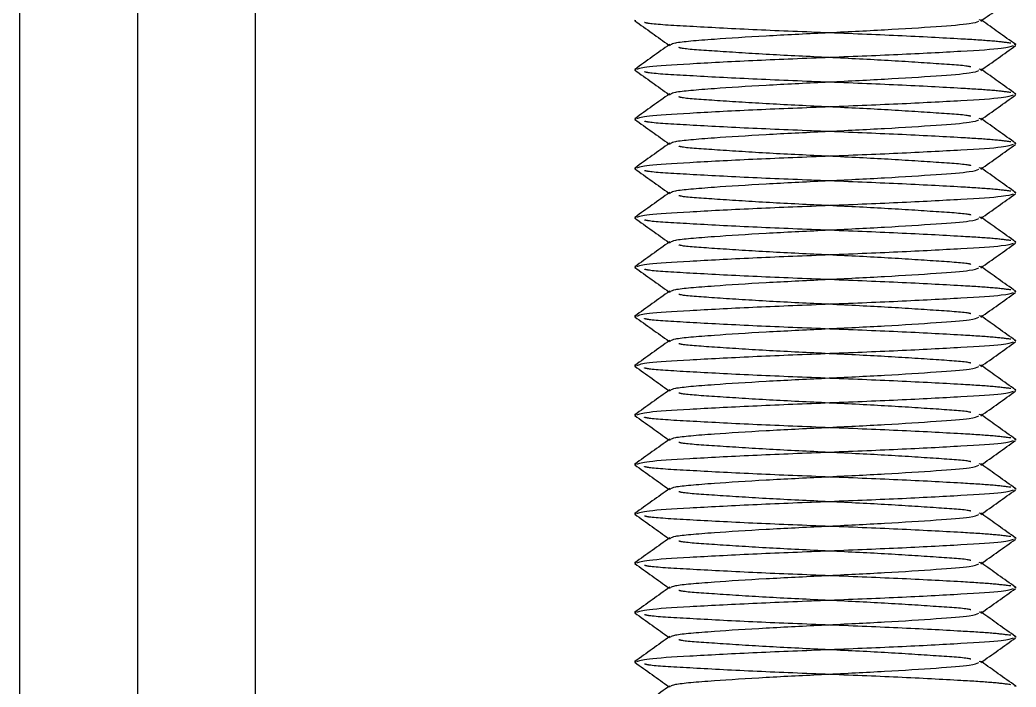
# Model space of a CAD drawing. Header units: metres. Extents: x 0 to 63075, y 0 to 44550.
# Drawn here: x 14380.6 to 14420.95, y 26830.65 to 26857.69 of the extents above; entities that cross this region are included whole.
import ezdxf

# ---------------------------------------------------------------- set-up
doc = ezdxf.new("R2010")
doc.units = ezdxf.units.M
doc.header["$LTSCALE"] = 75
doc.linetypes.add('HIDDEN2', pattern=[4.7625, 3.175, -1.5875])
for name, color, linetype in [('SDM', 7, 'Continuous'), ('SL4', 4, 'Continuous'), ('ST1', 7, 'HIDDEN2')]:
    doc.layers.add(name, color=color, linetype=linetype)

# ---------------------------------------------------------------- blocks, each defined once
blk = doc.blocks.new('A$Ca53c419a')
at = {"layer": 'SL4'}
for p, q in [((215, 215.76), (1004.763, 215.76)), ((1004.763, 206.235), (54.76, 206.235)), ((431.056, 190.806), (431.069, 190.862)), ((433.056, 190.806), (433.069, 190.862)), ((435.056, 190.806), (435.069, 190.862)), ((437.056, 190.806), (437.069, 190.862)), ((439.056, 190.806), (439.069, 190.862)), ((441.056, 190.806), (441.069, 190.862)), ((443.056, 190.806), (443.069, 190.862)), ((445.056, 190.806), (445.069, 190.862)), ((447.056, 190.806), (447.069, 190.862)), ((449.056, 190.806), (449.069, 190.862)), ((451.056, 190.806), (451.069, 190.862)), ((453.056, 190.806), (453.069, 190.862)), ((455.056, 190.806), (455.069, 190.862)), ((457.056, 190.806), (457.069, 190.862)), ((430.069, 175.408), (430.09, 175.466)), ((432.069, 175.408), (432.09, 175.466)), ((434.069, 175.408), (434.09, 175.466)), ((436.069, 175.408), (436.09, 175.466)), ((438.069, 175.408), (438.09, 175.466)), ((440.069, 175.408), (440.09, 175.466)), ((442.069, 175.408), (442.09, 175.466)), ((444.069, 175.408), (444.09, 175.466)), ((446.069, 175.408), (446.09, 175.466)), ((448.069, 175.408), (448.09, 175.466)), ((450.069, 175.408), (450.09, 175.466)), ((452.069, 175.408), (452.09, 175.466)), ((454.069, 175.408), (454.09, 175.466)), ((456.069, 175.408), (456.09, 175.466))]:
    blk.add_line(p, q, dxfattribs=at)
for points, knots in [([(430.093, 189.439), (429.926, 189.674), (429.591, 190.144), (429.256, 190.614), (429.088, 190.849)], [0, 0, 0, 0, 0.499908, 1, 1, 1, 1]), ([(431.056, 190.857), (430.889, 190.623), (430.56, 190.161), (430.231, 189.699), (430.069, 189.472)], [0, 0, 0, 0, 0.508202, 1, 1, 1, 1]), ([(432.093, 189.439), (431.926, 189.674), (431.591, 190.144), (431.256, 190.614), (431.088, 190.849)], [0, 0, 0, 0, 0.499908, 1, 1, 1, 1]), ([(431.088, 190.771), (431.125, 190.666), (431.205, 190.439), (431.312, 188.718), (431.448, 186.178), (431.569, 183.135), (431.689, 180.092), (431.825, 177.553), (431.931, 175.843), (432.01, 175.618), (432.046, 175.515)], [0, 0, 0, 0, 0.111758, 0.239388, 0.372264, 0.501747, 0.63123, 0.764106, 0.891736, 1, 1, 1, 1]), ([(433.056, 190.857), (432.889, 190.623), (432.56, 190.161), (432.231, 189.699), (432.069, 189.472)], [0, 0, 0, 0, 0.5082022, 1, 1, 1, 1]), ([(434.093, 189.439), (433.926, 189.674), (433.591, 190.144), (433.256, 190.614), (433.088, 190.849)], [0, 0, 0, 0, 0.499908, 1, 1, 1, 1]), ([(433.088, 190.771), (433.125, 190.666), (433.205, 190.439), (433.312, 188.718), (433.448, 186.178), (433.569, 183.135), (433.689, 180.092), (433.825, 177.553), (433.931, 175.843), (434.01, 175.618), (434.046, 175.515)], [0, 0, 0, 0, 0.111758, 0.239388, 0.372264, 0.501747, 0.63123, 0.764106, 0.891736, 1, 1, 1, 1]), ([(435.056, 190.857), (434.889, 190.623), (434.56, 190.161), (434.231, 189.699), (434.069, 189.472)], [0, 0, 0, 0, 0.508202, 1, 1, 1, 1]), ([(436.093, 189.439), (435.926, 189.674), (435.591, 190.144), (435.256, 190.614), (435.088, 190.849)], [0, 0, 0, 0, 0.4999079, 1, 1, 1, 1]), ([(435.088, 190.771), (435.125, 190.666), (435.205, 190.439), (435.312, 188.718), (435.448, 186.178), (435.569, 183.135), (435.689, 180.092), (435.825, 177.553), (435.931, 175.843), (436.01, 175.618), (436.046, 175.515)], [0, 0, 0, 0, 0.1117583, 0.2393882, 0.3722641, 0.5017472, 0.6312302, 0.7641061, 0.891736, 1, 1, 1, 1]), ([(437.056, 190.857), (436.889, 190.623), (436.56, 190.161), (436.231, 189.699), (436.069, 189.472)], [0, 0, 0, 0, 0.508202, 1, 1, 1, 1]), ([(438.093, 189.439), (437.926, 189.674), (437.591, 190.144), (437.256, 190.614), (437.088, 190.849)], [0, 0, 0, 0, 0.4999079, 1, 1, 1, 1]), ([(437.088, 190.771), (437.125, 190.666), (437.205, 190.439), (437.312, 188.718), (437.448, 186.178), (437.569, 183.135), (437.689, 180.092), (437.825, 177.553), (437.931, 175.843), (438.01, 175.618), (438.046, 175.515)], [0, 0, 0, 0, 0.1117583, 0.2393882, 0.3722641, 0.5017472, 0.6312302, 0.7641061, 0.891736, 1, 1, 1, 1]), ([(439.056, 190.857), (438.889, 190.623), (438.56, 190.161), (438.231, 189.699), (438.069, 189.472)], [0, 0, 0, 0, 0.5082022, 1, 1, 1, 1]), ([(440.093, 189.439), (439.926, 189.674), (439.591, 190.144), (439.256, 190.614), (439.088, 190.849)], [0, 0, 0, 0, 0.4999079, 1, 1, 1, 1]), ([(439.088, 190.771), (439.125, 190.666), (439.205, 190.439), (439.312, 188.718), (439.448, 186.178), (439.569, 183.135), (439.689, 180.092), (439.825, 177.553), (439.931, 175.843), (440.01, 175.618), (440.046, 175.515)], [0, 0, 0, 0, 0.111758, 0.239388, 0.372264, 0.501747, 0.63123, 0.764106, 0.891736, 1, 1, 1, 1]), ([(441.056, 190.857), (440.889, 190.623), (440.56, 190.161), (440.231, 189.699), (440.069, 189.472)], [0, 0, 0, 0, 0.508202, 1, 1, 1, 1]), ([(442.093, 189.439), (441.926, 189.674), (441.591, 190.144), (441.256, 190.614), (441.088, 190.849)], [0, 0, 0, 0, 0.499908, 1, 1, 1, 1]), ([(441.088, 190.771), (441.125, 190.666), (441.205, 190.439), (441.312, 188.718), (441.448, 186.178), (441.569, 183.135), (441.689, 180.092), (441.825, 177.553), (441.931, 175.843), (442.01, 175.618), (442.046, 175.515)], [0, 0, 0, 0, 0.111758, 0.239388, 0.372264, 0.501747, 0.63123, 0.764106, 0.891736, 1, 1, 1, 1]), ([(443.056, 190.857), (442.889, 190.623), (442.56, 190.161), (442.231, 189.699), (442.069, 189.472)], [0, 0, 0, 0, 0.508202, 1, 1, 1, 1]), ([(444.093, 189.439), (443.926, 189.674), (443.591, 190.144), (443.256, 190.614), (443.088, 190.849)], [0, 0, 0, 0, 0.499908, 1, 1, 1, 1]), ([(443.088, 190.771), (443.125, 190.666), (443.205, 190.439), (443.312, 188.718), (443.448, 186.178), (443.569, 183.135), (443.689, 180.092), (443.825, 177.553), (443.931, 175.843), (444.01, 175.618), (444.046, 175.515)], [0, 0, 0, 0, 0.1117583, 0.2393882, 0.3722641, 0.5017472, 0.6312302, 0.7641061, 0.891736, 1, 1, 1, 1]), ([(445.056, 190.857), (444.889, 190.623), (444.56, 190.161), (444.231, 189.699), (444.069, 189.472)], [0, 0, 0, 0, 0.508202, 1, 1, 1, 1]), ([(446.093, 189.439), (445.926, 189.674), (445.591, 190.144), (445.256, 190.614), (445.088, 190.849)], [0, 0, 0, 0, 0.499908, 1, 1, 1, 1]), ([(445.088, 190.771), (445.125, 190.666), (445.205, 190.439), (445.312, 188.718), (445.448, 186.178), (445.569, 183.135), (445.689, 180.092), (445.825, 177.553), (445.931, 175.843), (446.01, 175.618), (446.046, 175.515)], [0, 0, 0, 0, 0.1117583, 0.2393882, 0.3722641, 0.5017472, 0.6312302, 0.7641061, 0.891736, 1, 1, 1, 1]), ([(447.056, 190.857), (446.889, 190.623), (446.56, 190.161), (446.231, 189.699), (446.069, 189.472)], [0, 0, 0, 0, 0.508202, 1, 1, 1, 1]), ([(448.093, 189.439), (447.926, 189.674), (447.591, 190.144), (447.256, 190.614), (447.088, 190.849)], [0, 0, 0, 0, 0.499908, 1, 1, 1, 1]), ([(447.088, 190.771), (447.125, 190.666), (447.205, 190.439), (447.312, 188.718), (447.448, 186.178), (447.569, 183.135), (447.689, 180.092), (447.825, 177.553), (447.931, 175.843), (448.01, 175.618), (448.046, 175.515)], [0, 0, 0, 0, 0.111758, 0.239388, 0.372264, 0.501747, 0.63123, 0.764106, 0.891736, 1, 1, 1, 1]), ([(449.056, 190.857), (448.889, 190.623), (448.56, 190.161), (448.231, 189.699), (448.069, 189.472)], [0, 0, 0, 0, 0.508202, 1, 1, 1, 1]), ([(450.093, 189.439), (449.926, 189.674), (449.591, 190.144), (449.256, 190.614), (449.088, 190.849)], [0, 0, 0, 0, 0.499908, 1, 1, 1, 1]), ([(449.088, 190.771), (449.125, 190.666), (449.205, 190.439), (449.312, 188.718), (449.448, 186.178), (449.569, 183.135), (449.689, 180.092), (449.825, 177.553), (449.931, 175.843), (450.01, 175.618), (450.046, 175.515)], [0, 0, 0, 0, 0.111758, 0.239388, 0.372264, 0.501747, 0.63123, 0.764106, 0.891736, 1, 1, 1, 1]), ([(451.056, 190.857), (450.889, 190.623), (450.56, 190.161), (450.231, 189.699), (450.069, 189.472)], [0, 0, 0, 0, 0.508202, 1, 1, 1, 1]), ([(452.093, 189.439), (451.926, 189.674), (451.591, 190.144), (451.256, 190.614), (451.088, 190.849)], [0, 0, 0, 0, 0.499908, 1, 1, 1, 1]), ([(451.088, 190.771), (451.125, 190.666), (451.205, 190.439), (451.312, 188.718), (451.448, 186.178), (451.569, 183.135), (451.689, 180.092), (451.825, 177.553), (451.931, 175.843), (452.01, 175.618), (452.046, 175.515)], [0, 0, 0, 0, 0.1117583, 0.2393882, 0.3722641, 0.5017472, 0.6312302, 0.7641061, 0.891736, 1, 1, 1, 1]), ([(453.056, 190.857), (452.889, 190.623), (452.56, 190.161), (452.231, 189.699), (452.069, 189.472)], [0, 0, 0, 0, 0.508202, 1, 1, 1, 1]), ([(454.093, 189.439), (453.926, 189.674), (453.591, 190.144), (453.256, 190.614), (453.088, 190.849)], [0, 0, 0, 0, 0.499908, 1, 1, 1, 1]), ([(453.088, 190.771), (453.125, 190.666), (453.205, 190.439), (453.312, 188.718), (453.448, 186.178), (453.569, 183.135), (453.689, 180.092), (453.825, 177.553), (453.931, 175.843), (454.01, 175.618), (454.046, 175.515)], [0, 0, 0, 0, 0.1117583, 0.2393882, 0.3722641, 0.5017472, 0.6312302, 0.7641061, 0.891736, 1, 1, 1, 1]), ([(455.056, 190.857), (454.889, 190.623), (454.56, 190.161), (454.231, 189.699), (454.069, 189.472)], [0, 0, 0, 0, 0.508202, 1, 1, 1, 1]), ([(456.093, 189.439), (455.926, 189.674), (455.591, 190.144), (455.256, 190.614), (455.088, 190.849)], [0, 0, 0, 0, 0.499908, 1, 1, 1, 1]), ([(455.088, 190.771), (455.125, 190.666), (455.205, 190.439), (455.312, 188.718), (455.448, 186.178), (455.569, 183.135), (455.689, 180.092), (455.825, 177.553), (455.931, 175.843), (456.01, 175.618), (456.046, 175.515)], [0, 0, 0, 0, 0.111758, 0.239388, 0.372264, 0.501747, 0.63123, 0.764106, 0.891736, 1, 1, 1, 1]), ([(457.056, 190.857), (456.889, 190.623), (456.56, 190.161), (456.231, 189.699), (456.069, 189.472)], [0, 0, 0, 0, 0.508202, 1, 1, 1, 1]), ([(430.092, 189.391), (430.116, 189.35), (430.168, 189.262), (430.238, 188.621), (430.328, 187.48), (430.448, 185.618), (430.569, 183.137), (430.689, 180.645), (430.825, 178.57), (430.93, 177.181), (431.007, 176.998), (431.042, 176.915)], [0, 0, 0, 0, 0.072607, 0.155069, 0.237884, 0.371691, 0.502076, 0.632461, 0.766268, 0.894784, 1, 1, 1, 1]), ([(432.092, 189.391), (432.116, 189.35), (432.168, 189.262), (432.238, 188.621), (432.328, 187.48), (432.448, 185.618), (432.569, 183.137), (432.689, 180.645), (432.825, 178.57), (432.93, 177.181), (433.007, 176.998), (433.042, 176.915)], [0, 0, 0, 0, 0.0726073, 0.1550688, 0.2378835, 0.371691, 0.5020758, 0.6324606, 0.7662681, 0.8947836, 1, 1, 1, 1]), ([(434.092, 189.391), (434.116, 189.35), (434.168, 189.262), (434.238, 188.621), (434.328, 187.48), (434.448, 185.618), (434.569, 183.137), (434.689, 180.645), (434.825, 178.57), (434.93, 177.181), (435.007, 176.998), (435.042, 176.915)], [0, 0, 0, 0, 0.072607, 0.155069, 0.237884, 0.371691, 0.502076, 0.632461, 0.766268, 0.894784, 1, 1, 1, 1]), ([(436.092, 189.391), (436.116, 189.35), (436.168, 189.262), (436.238, 188.621), (436.328, 187.48), (436.448, 185.618), (436.569, 183.137), (436.689, 180.645), (436.825, 178.57), (436.93, 177.181), (437.007, 176.998), (437.042, 176.915)], [0, 0, 0, 0, 0.0726073, 0.1550688, 0.2378835, 0.371691, 0.5020758, 0.6324606, 0.7662681, 0.8947836, 1, 1, 1, 1]), ([(438.092, 189.391), (438.116, 189.35), (438.168, 189.262), (438.238, 188.621), (438.328, 187.48), (438.448, 185.618), (438.569, 183.137), (438.689, 180.645), (438.825, 178.57), (438.93, 177.181), (439.007, 176.998), (439.042, 176.915)], [0, 0, 0, 0, 0.072607, 0.155069, 0.237884, 0.371691, 0.502076, 0.632461, 0.766268, 0.894784, 1, 1, 1, 1]), ([(440.092, 189.391), (440.116, 189.35), (440.168, 189.262), (440.238, 188.621), (440.328, 187.48), (440.448, 185.618), (440.569, 183.137), (440.689, 180.645), (440.825, 178.57), (440.93, 177.181), (441.007, 176.998), (441.042, 176.915)], [0, 0, 0, 0, 0.0726073, 0.1550688, 0.2378835, 0.371691, 0.5020758, 0.6324606, 0.7662681, 0.8947836, 1, 1, 1, 1]), ([(442.092, 189.391), (442.116, 189.35), (442.168, 189.262), (442.238, 188.621), (442.328, 187.48), (442.448, 185.618), (442.569, 183.137), (442.689, 180.645), (442.825, 178.57), (442.93, 177.181), (443.007, 176.998), (443.042, 176.915)], [0, 0, 0, 0, 0.072607, 0.155069, 0.237884, 0.371691, 0.502076, 0.632461, 0.766268, 0.894784, 1, 1, 1, 1]), ([(444.092, 189.391), (444.116, 189.35), (444.168, 189.262), (444.238, 188.621), (444.328, 187.48), (444.448, 185.618), (444.569, 183.137), (444.689, 180.645), (444.825, 178.57), (444.93, 177.181), (445.007, 176.998), (445.042, 176.915)], [0, 0, 0, 0, 0.0726073, 0.1550688, 0.2378835, 0.371691, 0.5020758, 0.6324606, 0.7662681, 0.8947836, 1, 1, 1, 1]), ([(446.092, 189.391), (446.116, 189.35), (446.168, 189.262), (446.238, 188.621), (446.328, 187.48), (446.448, 185.618), (446.569, 183.137), (446.689, 180.645), (446.825, 178.57), (446.93, 177.181), (447.007, 176.998), (447.042, 176.915)], [0, 0, 0, 0, 0.072607, 0.155069, 0.237884, 0.371691, 0.502076, 0.632461, 0.766268, 0.894784, 1, 1, 1, 1]), ([(448.092, 189.391), (448.116, 189.35), (448.168, 189.262), (448.238, 188.621), (448.328, 187.48), (448.448, 185.618), (448.569, 183.137), (448.689, 180.645), (448.825, 178.57), (448.93, 177.181), (449.007, 176.998), (449.042, 176.915)], [0, 0, 0, 0, 0.0726073, 0.1550688, 0.2378835, 0.371691, 0.5020758, 0.6324606, 0.7662681, 0.8947836, 1, 1, 1, 1]), ([(450.092, 189.391), (450.116, 189.35), (450.168, 189.262), (450.238, 188.621), (450.328, 187.48), (450.448, 185.618), (450.569, 183.137), (450.689, 180.645), (450.825, 178.57), (450.93, 177.181), (451.007, 176.998), (451.042, 176.915)], [0, 0, 0, 0, 0.072607, 0.155069, 0.237884, 0.371691, 0.502076, 0.632461, 0.766268, 0.894784, 1, 1, 1, 1]), ([(452.092, 189.391), (452.116, 189.35), (452.168, 189.262), (452.238, 188.621), (452.328, 187.48), (452.448, 185.618), (452.569, 183.137), (452.689, 180.645), (452.825, 178.57), (452.93, 177.181), (453.007, 176.998), (453.042, 176.915)], [0, 0, 0, 0, 0.0726073, 0.1550688, 0.2378835, 0.371691, 0.5020758, 0.6324606, 0.7662681, 0.8947836, 1, 1, 1, 1]), ([(454.092, 189.391), (454.116, 189.35), (454.168, 189.262), (454.238, 188.621), (454.328, 187.48), (454.448, 185.618), (454.569, 183.137), (454.689, 180.645), (454.825, 178.57), (454.93, 177.181), (455.007, 176.998), (455.042, 176.915)], [0, 0, 0, 0, 0.072607, 0.155069, 0.237884, 0.371691, 0.502076, 0.632461, 0.766268, 0.894784, 1, 1, 1, 1]), ([(456.092, 189.391), (456.116, 189.35), (456.168, 189.262), (456.238, 188.621), (456.328, 187.48), (456.448, 185.618), (456.569, 183.137), (456.689, 180.645), (456.825, 178.57), (456.93, 177.181), (457.007, 176.998), (457.042, 176.915)], [0, 0, 0, 0, 0.072607, 0.155069, 0.237884, 0.371691, 0.502076, 0.632461, 0.766268, 0.894784, 1, 1, 1, 1]), ([(430.09, 175.423), (430.257, 175.658), (430.583, 176.116), (430.91, 176.573), (431.069, 176.797)], [0, 0, 0, 0, 0.5125075, 1, 1, 1, 1]), ([(431.041, 176.836), (431.208, 176.601), (431.543, 176.131), (431.878, 175.661), (432.045, 175.426)], [0, 0, 0, 0, 0.4999108, 1, 1, 1, 1]), ([(432.09, 175.423), (432.257, 175.658), (432.583, 176.116), (432.91, 176.573), (433.069, 176.797)], [0, 0, 0, 0, 0.512508, 1, 1, 1, 1]), ([(433.041, 176.836), (433.208, 176.601), (433.543, 176.131), (433.878, 175.661), (434.045, 175.426)], [0, 0, 0, 0, 0.499911, 1, 1, 1, 1]), ([(434.09, 175.423), (434.257, 175.658), (434.583, 176.116), (434.91, 176.573), (435.069, 176.797)], [0, 0, 0, 0, 0.512508, 1, 1, 1, 1]), ([(435.041, 176.836), (435.208, 176.601), (435.543, 176.131), (435.878, 175.661), (436.045, 175.426)], [0, 0, 0, 0, 0.4999108, 1, 1, 1, 1]), ([(436.09, 175.423), (436.257, 175.658), (436.583, 176.116), (436.91, 176.573), (437.069, 176.797)], [0, 0, 0, 0, 0.512508, 1, 1, 1, 1]), ([(437.041, 176.836), (437.208, 176.601), (437.543, 176.131), (437.878, 175.661), (438.045, 175.426)], [0, 0, 0, 0, 0.4999108, 1, 1, 1, 1]), ([(438.09, 175.423), (438.257, 175.658), (438.583, 176.116), (438.91, 176.573), (439.069, 176.797)], [0, 0, 0, 0, 0.5125075, 1, 1, 1, 1]), ([(439.041, 176.836), (439.208, 176.601), (439.543, 176.131), (439.878, 175.661), (440.045, 175.426)], [0, 0, 0, 0, 0.499911, 1, 1, 1, 1]), ([(440.09, 175.423), (440.257, 175.658), (440.583, 176.116), (440.91, 176.573), (441.069, 176.797)], [0, 0, 0, 0, 0.512508, 1, 1, 1, 1]), ([(441.041, 176.836), (441.208, 176.601), (441.543, 176.131), (441.878, 175.661), (442.045, 175.426)], [0, 0, 0, 0, 0.499911, 1, 1, 1, 1]), ([(442.09, 175.423), (442.257, 175.658), (442.583, 176.116), (442.91, 176.573), (443.069, 176.797)], [0, 0, 0, 0, 0.512508, 1, 1, 1, 1]), ([(443.041, 176.836), (443.208, 176.601), (443.543, 176.131), (443.878, 175.661), (444.045, 175.426)], [0, 0, 0, 0, 0.499911, 1, 1, 1, 1]), ([(444.09, 175.423), (444.257, 175.658), (444.583, 176.116), (444.91, 176.573), (445.069, 176.797)], [0, 0, 0, 0, 0.512508, 1, 1, 1, 1]), ([(445.041, 176.836), (445.208, 176.601), (445.543, 176.131), (445.878, 175.661), (446.045, 175.426)], [0, 0, 0, 0, 0.499911, 1, 1, 1, 1]), ([(446.09, 175.423), (446.257, 175.658), (446.583, 176.116), (446.91, 176.573), (447.069, 176.797)], [0, 0, 0, 0, 0.512508, 1, 1, 1, 1]), ([(447.041, 176.836), (447.208, 176.601), (447.543, 176.131), (447.878, 175.661), (448.045, 175.426)], [0, 0, 0, 0, 0.4999108, 1, 1, 1, 1]), ([(448.09, 175.423), (448.257, 175.658), (448.583, 176.116), (448.91, 176.573), (449.069, 176.797)], [0, 0, 0, 0, 0.5125075, 1, 1, 1, 1]), ([(449.041, 176.836), (449.208, 176.601), (449.543, 176.131), (449.878, 175.661), (450.045, 175.426)], [0, 0, 0, 0, 0.499911, 1, 1, 1, 1]), ([(450.09, 175.423), (450.257, 175.658), (450.583, 176.116), (450.91, 176.573), (451.069, 176.797)], [0, 0, 0, 0, 0.512508, 1, 1, 1, 1]), ([(451.041, 176.836), (451.208, 176.601), (451.543, 176.131), (451.878, 175.661), (452.045, 175.426)], [0, 0, 0, 0, 0.499911, 1, 1, 1, 1]), ([(452.09, 175.423), (452.257, 175.658), (452.583, 176.116), (452.91, 176.573), (453.069, 176.797)], [0, 0, 0, 0, 0.512508, 1, 1, 1, 1]), ([(453.041, 176.836), (453.208, 176.601), (453.543, 176.131), (453.878, 175.661), (454.045, 175.426)], [0, 0, 0, 0, 0.499911, 1, 1, 1, 1]), ([(454.09, 175.423), (454.257, 175.658), (454.583, 176.116), (454.91, 176.573), (455.069, 176.797)], [0, 0, 0, 0, 0.512508, 1, 1, 1, 1]), ([(455.041, 176.836), (455.208, 176.601), (455.543, 176.131), (455.878, 175.661), (456.045, 175.426)], [0, 0, 0, 0, 0.499911, 1, 1, 1, 1]), ([(456.09, 175.423), (456.257, 175.658), (456.583, 176.116), (456.91, 176.573), (457.069, 176.797)], [0, 0, 0, 0, 0.5125075, 1, 1, 1, 1]), ([(457.041, 176.836), (457.208, 176.601), (457.543, 176.131), (457.878, 175.661), (458.045, 175.426)], [0, 0, 0, 0, 0.499911, 1, 1, 1, 1])]:
    blk.add_open_spline(points, degree=3, knots=knots, dxfattribs=at)
at = {"layer": 'ST1'}
for p, q in [((215, 215.76), (1004.763, 215.76)), ((1004.763, 210.997), (4.763, 210.997)), ((430.069, 189.472), (430.053, 189.45)), ((430.055, 189.403), (430.069, 189.456)), ((432.069, 189.472), (432.053, 189.45)), ((432.055, 189.403), (432.069, 189.456)), ((434.069, 189.472), (434.053, 189.45)), ((434.055, 189.403), (434.069, 189.456)), ((436.069, 189.472), (436.053, 189.45)), ((436.055, 189.403), (436.069, 189.456)), ((438.069, 189.472), (438.053, 189.45)), ((438.055, 189.403), (438.069, 189.456)), ((440.069, 189.472), (440.053, 189.45)), ((440.055, 189.403), (440.069, 189.456)), ((442.069, 189.472), (442.053, 189.45)), ((442.055, 189.403), (442.069, 189.456)), ((444.069, 189.472), (444.053, 189.45)), ((444.055, 189.403), (444.069, 189.456)), ((446.069, 189.472), (446.053, 189.45)), ((446.055, 189.403), (446.069, 189.456)), ((448.069, 189.472), (448.053, 189.45)), ((448.055, 189.403), (448.069, 189.456)), ((450.069, 189.472), (450.053, 189.45)), ((450.055, 189.403), (450.069, 189.456)), ((452.069, 189.472), (452.053, 189.45)), ((452.055, 189.403), (452.069, 189.456)), ((454.069, 189.472), (454.053, 189.45)), ((454.055, 189.403), (454.069, 189.456)), ((456.069, 189.472), (456.053, 189.45)), ((456.055, 189.403), (456.069, 189.456)), ((431.069, 176.814), (431.092, 176.902)), ((431.069, 176.797), (431.093, 176.831)), ((433.069, 176.814), (433.092, 176.902)), ((433.069, 176.797), (433.093, 176.831)), ((435.069, 176.814), (435.092, 176.902)), ((435.069, 176.797), (435.093, 176.831)), ((437.069, 176.814), (437.092, 176.902)), ((437.069, 176.797), (437.093, 176.831)), ((439.069, 176.814), (439.092, 176.902)), ((439.069, 176.797), (439.093, 176.831)), ((441.069, 176.814), (441.092, 176.902)), ((441.069, 176.797), (441.093, 176.831)), ((443.069, 176.814), (443.092, 176.902)), ((443.069, 176.797), (443.093, 176.831)), ((445.069, 176.814), (445.092, 176.902)), ((445.069, 176.797), (445.093, 176.831)), ((447.069, 176.814), (447.092, 176.902)), ((447.069, 176.797), (447.093, 176.831)), ((449.069, 176.814), (449.092, 176.902)), ((449.069, 176.797), (449.093, 176.831)), ((451.069, 176.814), (451.092, 176.902)), ((451.069, 176.797), (451.093, 176.831)), ((453.069, 176.814), (453.092, 176.902)), ((453.069, 176.797), (453.093, 176.831)), ((455.069, 176.814), (455.092, 176.902)), ((455.069, 176.797), (455.093, 176.831)), ((457.069, 176.814), (457.092, 176.902)), ((457.069, 176.797), (457.093, 176.831))]:
    blk.add_line(p, q, dxfattribs=at)
for points, knots in [([(430.147, 175.625), (430.175, 175.844), (430.232, 176.282), (430.325, 177.786), (430.448, 180.095), (430.569, 183.132), (430.689, 186.186), (430.826, 188.687), (430.912, 190.206), (430.968, 190.411), (430.983, 190.463)], [0, 0, 0, 0, 0.1033882, 0.2062326, 0.357671, 0.5052426, 0.6528142, 0.8042526, 0.9497121, 1, 1, 1, 1]), ([(432.147, 175.625), (432.175, 175.844), (432.232, 176.282), (432.325, 177.786), (432.448, 180.095), (432.569, 183.132), (432.689, 186.186), (432.826, 188.687), (432.912, 190.206), (432.968, 190.411), (432.983, 190.463)], [0, 0, 0, 0, 0.103388, 0.206233, 0.357671, 0.505243, 0.652814, 0.804253, 0.949712, 1, 1, 1, 1]), ([(434.147, 175.625), (434.175, 175.844), (434.232, 176.282), (434.325, 177.786), (434.448, 180.095), (434.569, 183.132), (434.689, 186.186), (434.826, 188.687), (434.912, 190.206), (434.968, 190.411), (434.983, 190.463)], [0, 0, 0, 0, 0.1033882, 0.2062326, 0.357671, 0.5052426, 0.6528142, 0.8042526, 0.9497121, 1, 1, 1, 1]), ([(436.147, 175.625), (436.175, 175.844), (436.232, 176.282), (436.325, 177.786), (436.448, 180.095), (436.569, 183.132), (436.689, 186.186), (436.826, 188.687), (436.912, 190.206), (436.968, 190.411), (436.983, 190.463)], [0, 0, 0, 0, 0.103388, 0.206233, 0.357671, 0.505243, 0.652814, 0.804253, 0.949712, 1, 1, 1, 1]), ([(438.147, 175.625), (438.175, 175.844), (438.232, 176.282), (438.325, 177.786), (438.448, 180.095), (438.569, 183.132), (438.689, 186.186), (438.826, 188.687), (438.912, 190.206), (438.968, 190.411), (438.983, 190.463)], [0, 0, 0, 0, 0.1033882, 0.2062326, 0.357671, 0.5052426, 0.6528142, 0.8042526, 0.9497121, 1, 1, 1, 1]), ([(440.147, 175.625), (440.175, 175.844), (440.232, 176.282), (440.325, 177.786), (440.448, 180.095), (440.569, 183.132), (440.689, 186.186), (440.826, 188.687), (440.912, 190.206), (440.968, 190.411), (440.983, 190.463)], [0, 0, 0, 0, 0.103388, 0.206233, 0.357671, 0.505243, 0.652814, 0.804253, 0.949712, 1, 1, 1, 1]), ([(442.147, 175.625), (442.175, 175.844), (442.232, 176.282), (442.325, 177.786), (442.448, 180.095), (442.569, 183.132), (442.689, 186.186), (442.826, 188.687), (442.912, 190.206), (442.968, 190.411), (442.983, 190.463)], [0, 0, 0, 0, 0.1033882, 0.2062326, 0.357671, 0.5052426, 0.6528142, 0.8042526, 0.9497121, 1, 1, 1, 1]), ([(444.147, 175.625), (444.175, 175.844), (444.232, 176.282), (444.325, 177.786), (444.448, 180.095), (444.569, 183.132), (444.689, 186.186), (444.826, 188.687), (444.912, 190.206), (444.968, 190.411), (444.983, 190.463)], [0, 0, 0, 0, 0.1033882, 0.2062326, 0.357671, 0.5052426, 0.6528142, 0.8042526, 0.9497121, 1, 1, 1, 1]), ([(446.147, 175.625), (446.175, 175.844), (446.232, 176.282), (446.325, 177.786), (446.448, 180.095), (446.569, 183.132), (446.689, 186.186), (446.826, 188.687), (446.912, 190.206), (446.968, 190.411), (446.983, 190.463)], [0, 0, 0, 0, 0.1033882, 0.2062326, 0.357671, 0.5052426, 0.6528142, 0.8042526, 0.9497121, 1, 1, 1, 1]), ([(448.147, 175.625), (448.175, 175.844), (448.232, 176.282), (448.325, 177.786), (448.448, 180.095), (448.569, 183.132), (448.689, 186.186), (448.826, 188.687), (448.912, 190.206), (448.968, 190.411), (448.983, 190.463)], [0, 0, 0, 0, 0.103388, 0.206233, 0.357671, 0.505243, 0.652814, 0.804253, 0.949712, 1, 1, 1, 1]), ([(450.147, 175.625), (450.175, 175.844), (450.232, 176.282), (450.325, 177.786), (450.448, 180.095), (450.569, 183.132), (450.689, 186.186), (450.826, 188.687), (450.912, 190.206), (450.968, 190.411), (450.983, 190.463)], [0, 0, 0, 0, 0.1033882, 0.2062326, 0.357671, 0.5052426, 0.6528142, 0.8042526, 0.9497121, 1, 1, 1, 1]), ([(452.147, 175.625), (452.175, 175.844), (452.232, 176.282), (452.325, 177.786), (452.448, 180.095), (452.569, 183.132), (452.689, 186.186), (452.826, 188.687), (452.912, 190.206), (452.968, 190.411), (452.983, 190.463)], [0, 0, 0, 0, 0.103388, 0.206233, 0.357671, 0.505243, 0.652814, 0.804253, 0.949712, 1, 1, 1, 1]), ([(454.147, 175.625), (454.175, 175.844), (454.232, 176.282), (454.325, 177.786), (454.448, 180.095), (454.569, 183.132), (454.689, 186.186), (454.826, 188.687), (454.912, 190.206), (454.968, 190.411), (454.983, 190.463)], [0, 0, 0, 0, 0.1033882, 0.2062326, 0.357671, 0.5052426, 0.6528142, 0.8042526, 0.9497121, 1, 1, 1, 1]), ([(456.147, 175.625), (456.175, 175.844), (456.232, 176.282), (456.325, 177.786), (456.448, 180.095), (456.569, 183.132), (456.689, 186.186), (456.826, 188.687), (456.912, 190.206), (456.968, 190.411), (456.983, 190.463)], [0, 0, 0, 0, 0.103388, 0.206233, 0.357671, 0.505243, 0.652814, 0.804253, 0.949712, 1, 1, 1, 1]), ([(431.181, 177.241), (431.186, 177.26), (431.234, 177.422), (431.311, 178.611), (431.448, 180.635), (431.569, 183.135), (431.689, 185.633), (431.826, 187.666), (431.906, 188.873), (431.957, 189.036), (431.966, 189.064)], [0, 0, 0, 0, 0.020732, 0.175704, 0.337058, 0.494284, 0.651511, 0.812864, 0.967837, 1, 1, 1, 1]), ([(433.181, 177.241), (433.186, 177.26), (433.234, 177.422), (433.311, 178.611), (433.448, 180.635), (433.569, 183.135), (433.689, 185.633), (433.826, 187.666), (433.906, 188.873), (433.957, 189.036), (433.966, 189.064)], [0, 0, 0, 0, 0.020732, 0.175704, 0.337058, 0.494284, 0.651511, 0.812864, 0.967837, 1, 1, 1, 1]), ([(435.181, 177.241), (435.186, 177.26), (435.234, 177.422), (435.311, 178.611), (435.448, 180.635), (435.569, 183.135), (435.689, 185.633), (435.826, 187.666), (435.906, 188.873), (435.957, 189.036), (435.966, 189.064)], [0, 0, 0, 0, 0.020732, 0.175704, 0.337058, 0.494284, 0.651511, 0.812864, 0.967837, 1, 1, 1, 1]), ([(437.181, 177.241), (437.186, 177.26), (437.234, 177.422), (437.311, 178.611), (437.448, 180.635), (437.569, 183.135), (437.689, 185.633), (437.826, 187.666), (437.906, 188.873), (437.957, 189.036), (437.966, 189.064)], [0, 0, 0, 0, 0.020732, 0.175704, 0.337058, 0.494284, 0.651511, 0.812864, 0.967837, 1, 1, 1, 1]), ([(439.181, 177.241), (439.186, 177.26), (439.234, 177.422), (439.311, 178.611), (439.448, 180.635), (439.569, 183.135), (439.689, 185.633), (439.826, 187.666), (439.906, 188.873), (439.957, 189.036), (439.966, 189.064)], [0, 0, 0, 0, 0.020732, 0.175704, 0.337058, 0.494284, 0.651511, 0.812864, 0.967837, 1, 1, 1, 1]), ([(441.181, 177.241), (441.186, 177.26), (441.234, 177.422), (441.311, 178.611), (441.448, 180.635), (441.569, 183.135), (441.689, 185.633), (441.826, 187.666), (441.906, 188.873), (441.957, 189.036), (441.966, 189.064)], [0, 0, 0, 0, 0.020732, 0.175704, 0.337058, 0.494284, 0.651511, 0.812864, 0.967837, 1, 1, 1, 1]), ([(443.181, 177.241), (443.186, 177.26), (443.234, 177.422), (443.311, 178.611), (443.448, 180.635), (443.569, 183.135), (443.689, 185.633), (443.826, 187.666), (443.906, 188.873), (443.957, 189.036), (443.966, 189.064)], [0, 0, 0, 0, 0.0207322, 0.1757045, 0.337058, 0.4942844, 0.6515107, 0.8128643, 0.9678366, 1, 1, 1, 1]), ([(445.181, 177.241), (445.186, 177.26), (445.234, 177.422), (445.311, 178.611), (445.448, 180.635), (445.569, 183.135), (445.689, 185.633), (445.826, 187.666), (445.906, 188.873), (445.957, 189.036), (445.966, 189.064)], [0, 0, 0, 0, 0.020732, 0.175704, 0.337058, 0.494284, 0.651511, 0.812864, 0.967837, 1, 1, 1, 1]), ([(447.181, 177.241), (447.186, 177.26), (447.234, 177.422), (447.311, 178.611), (447.448, 180.635), (447.569, 183.135), (447.689, 185.633), (447.826, 187.666), (447.906, 188.873), (447.957, 189.036), (447.966, 189.064)], [0, 0, 0, 0, 0.020732, 0.175704, 0.337058, 0.494284, 0.651511, 0.812864, 0.967837, 1, 1, 1, 1]), ([(449.181, 177.241), (449.186, 177.26), (449.234, 177.422), (449.311, 178.611), (449.448, 180.635), (449.569, 183.135), (449.689, 185.633), (449.826, 187.666), (449.906, 188.873), (449.957, 189.036), (449.966, 189.064)], [0, 0, 0, 0, 0.020732, 0.175704, 0.337058, 0.494284, 0.651511, 0.812864, 0.967837, 1, 1, 1, 1]), ([(451.181, 177.241), (451.186, 177.26), (451.234, 177.422), (451.311, 178.611), (451.448, 180.635), (451.569, 183.135), (451.689, 185.633), (451.826, 187.666), (451.906, 188.873), (451.957, 189.036), (451.966, 189.064)], [0, 0, 0, 0, 0.0207322, 0.1757045, 0.337058, 0.4942844, 0.6515107, 0.8128643, 0.9678366, 1, 1, 1, 1]), ([(453.181, 177.241), (453.186, 177.26), (453.234, 177.422), (453.311, 178.611), (453.448, 180.635), (453.569, 183.135), (453.689, 185.633), (453.826, 187.666), (453.906, 188.873), (453.957, 189.036), (453.966, 189.064)], [0, 0, 0, 0, 0.020732, 0.175704, 0.337058, 0.494284, 0.651511, 0.812864, 0.967837, 1, 1, 1, 1]), ([(455.181, 177.241), (455.186, 177.26), (455.234, 177.422), (455.311, 178.611), (455.448, 180.635), (455.569, 183.135), (455.689, 185.633), (455.826, 187.666), (455.906, 188.873), (455.957, 189.036), (455.966, 189.064)], [0, 0, 0, 0, 0.020732, 0.175704, 0.337058, 0.494284, 0.651511, 0.812864, 0.967837, 1, 1, 1, 1])]:
    blk.add_open_spline(points, degree=3, knots=knots, dxfattribs=at)

msp = doc.modelspace()

# ---------------------------------------------------------------- block references
at = {"layer": 'SDM', "rotation": 90}
msp.add_blockref('A$Ca53c419a', (14596.359, 26400.599), dxfattribs=at)

doc.saveas('drawing.dxf')
